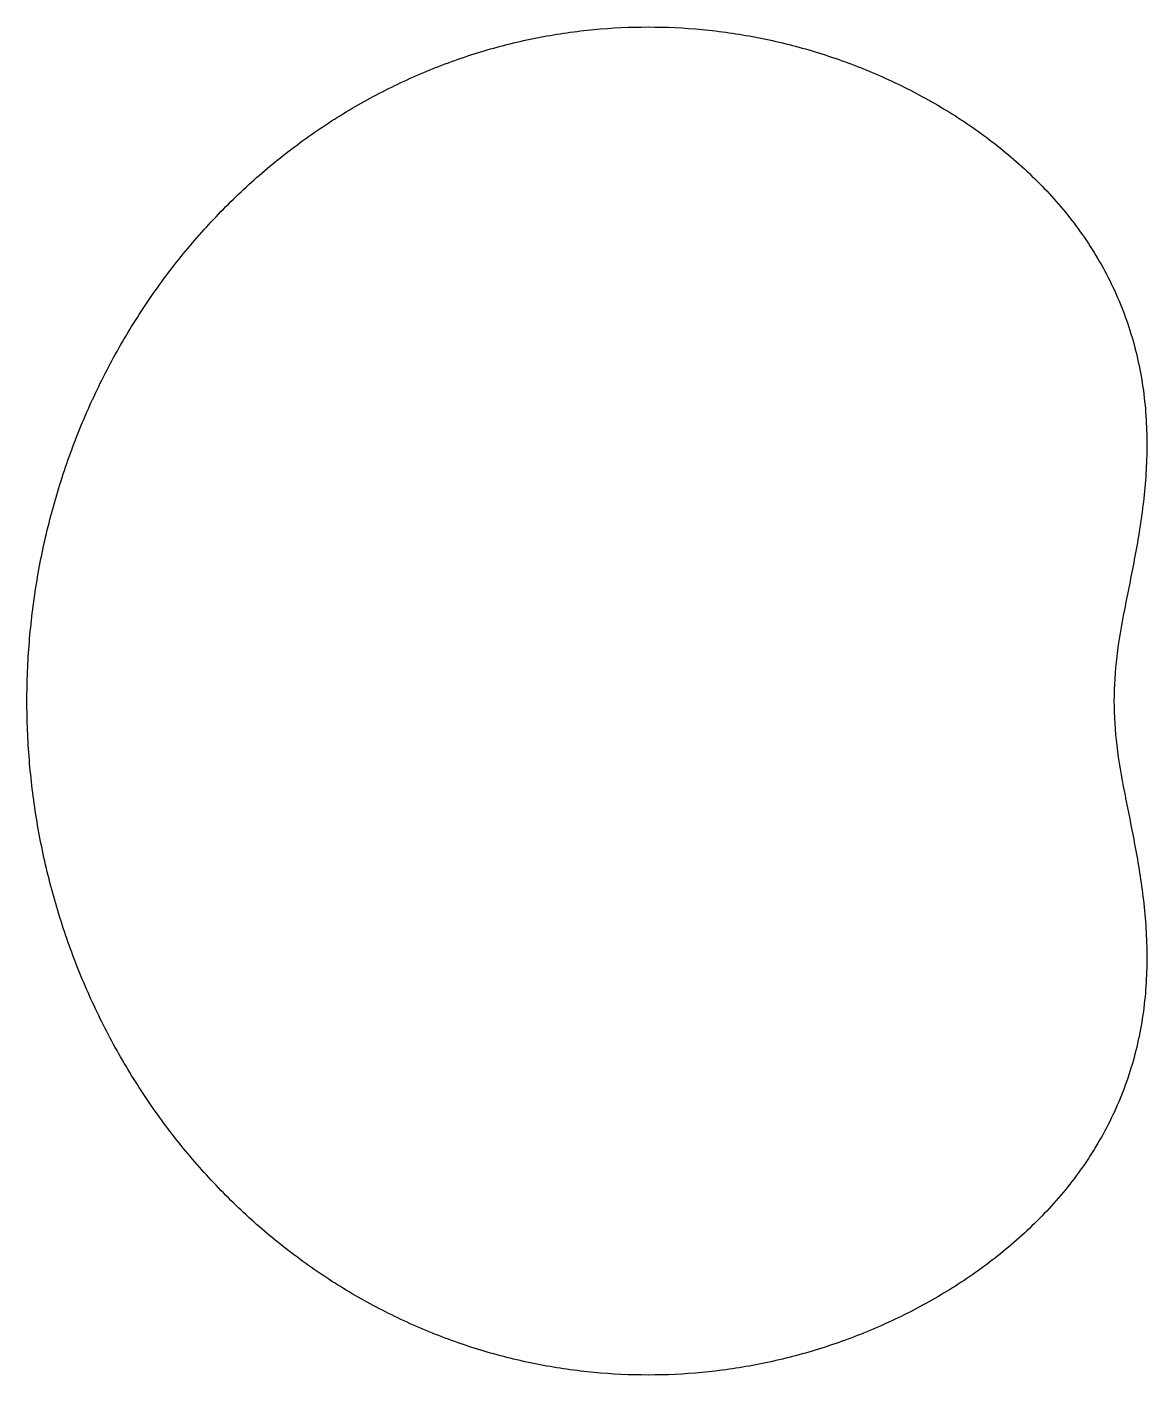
# Model space of a CAD drawing. Header units: millimetres. Extents: x -408 to 328, y -443 to 443.
import ezdxf

# ---------------------------------------------------------------- set-up
doc = ezdxf.new("R2010")
doc.units = ezdxf.units.MM

msp = doc.modelspace()

# ---------------------------------------------------------------- linework, layer by layer
msp.add_spline([(305.71, 0), (307.6, 29.21), (312.64, 59.84), (319.14, 92.83), (324.81, 128.34), (327.38, 165.73), (325.08, 203.75), (316.98, 240.94), (302.99, 276), (283.72, 308.01), (260.1, 336.5), (233.11, 361.41), (203.61, 382.84), (172.22, 400.94), (139.41, 415.79), (105.5, 427.42), (70.78, 435.78), (35.53, 440.82), (0, 442.5), (-35.53, 440.82), (-70.78, 435.78), (-105.5, 427.42), (-139.41, 415.81), (-172.27, 401.04), (-203.81, 383.22), (-233.8, 362.47), (-262.01, 338.97), (-288.23, 312.89), (-312.25, 284.43), (-333.9, 253.81), (-353.01, 221.25), (-369.43, 187.01), (-383.03, 151.34), (-393.73, 114.53), (-401.42, 76.84), (-406.06, 38.57), (-407.62, 0), (-406.06, -38.57), (-401.42, -76.84), (-393.73, -114.53), (-383.03, -151.34), (-369.43, -187.01), (-353.01, -221.25), (-333.9, -253.81), (-312.25, -284.43), (-288.23, -312.89), (-262.01, -338.97), (-233.8, -362.47), (-203.81, -383.22), (-172.27, -401.04), (-139.41, -415.81), (-105.5, -427.42), (-70.78, -435.78), (-35.53, -440.82), (0, -442.5), (35.53, -440.82), (70.78, -435.78), (105.5, -427.42), (139.41, -415.79), (172.22, -400.94), (203.61, -382.84), (233.11, -361.41), (260.1, -336.5), (283.72, -308.01), (302.99, -276), (316.98, -240.94), (325.08, -203.75), (327.38, -165.73), (324.81, -128.34), (319.14, -92.83), (312.64, -59.84), (307.6, -29.21), (305.71, 0)], degree=3)

doc.saveas('drawing.dxf')
